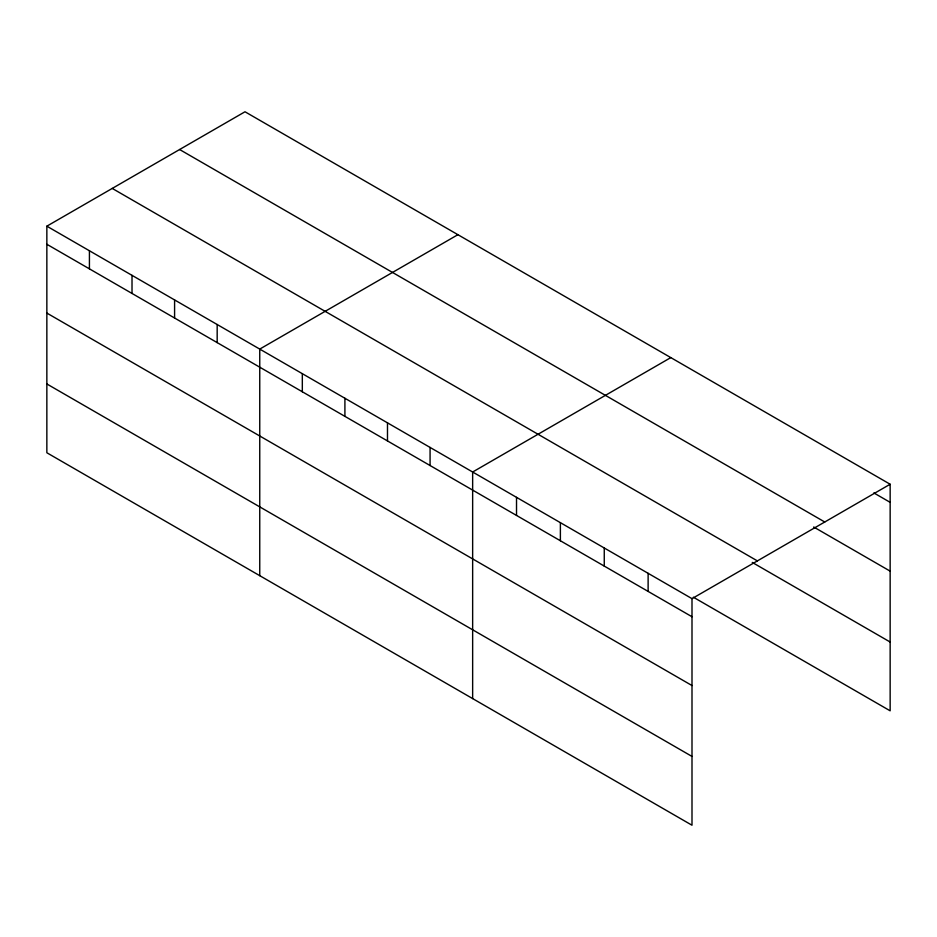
<?xml version="1.0" encoding="UTF-8"?>
<svg xmlns="http://www.w3.org/2000/svg" width="937" height="937" viewBox="0 0 937 937"><rect width="100%" height="100%" fill="white"/><g stroke="black" fill="none" stroke-linecap="round" stroke-linejoin="round"><path stroke-width="1.41" d="M691.998 685.544L691.998 598.649L46.85 226.18L46.85 452.758L691.998 825.228L691.998 685.544L46.85 313.075M46.85 226.18L245.002 111.772L890.15 484.242L890.15 710.82L693.357 597.209M457.9 234.695L259.748 349.091L259.748 575.669M670.798 357.606L472.646 472.014L472.646 698.58M691.998 598.649L890.15 484.242M873.858 492.932L890.15 502.337M179.611 149.522L824.759 522.003M813.691 527.004L890.15 571.137M112.241 188.419L757.389 560.9M752.27 562.423L890.15 642.021M46.85 244.276L691.998 616.745M46.85 383.959L691.998 756.428M648.123 573.315L648.123 591.423M604.26 547.993L604.26 566.089M560.385 522.659L560.385 540.766M516.521 497.336L516.521 515.432M430.071 447.429L430.071 465.525M387.485 422.845L387.485 440.94M344.91 398.26L344.91 416.356M302.323 373.676L302.323 391.771M217.173 324.507L217.173 342.602M174.587 299.922L174.587 318.018M132.012 275.337L132.012 293.433M89.425 250.765L89.425 268.86"/></g></svg>
